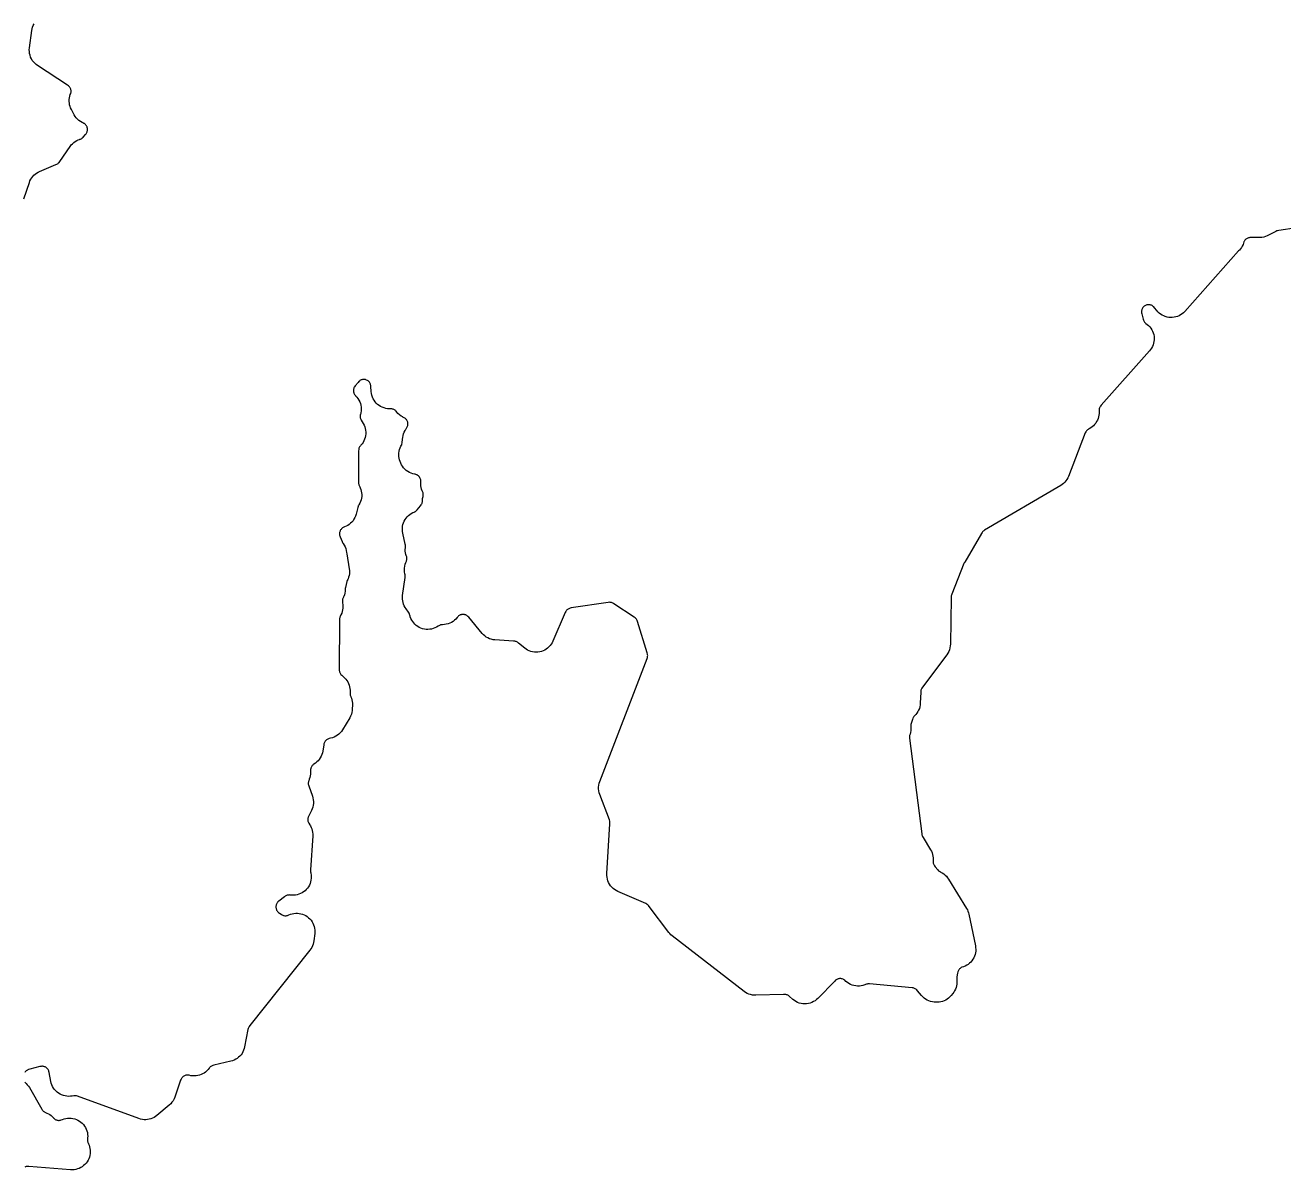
# Model space of a CAD drawing. Header units: metres. Extents: x 0 to 400, y 0 to 202.
# Drawn here: x 263.96 to 308.64, y 95.86 to 136.5 of the extents above; entities that cross this region are included whole.
import ezdxf

# ---------------------------------------------------------------- set-up
doc = ezdxf.new("R2010")
doc.units = ezdxf.units.M

msp = doc.modelspace()

# ---------------------------------------------------------------- linework, layer by layer
for points in [[(263.913, 130.3316), (264.113, 130.9176), (264.135, 130.9746), (264.163, 131.0286), (264.195, 131.0806), (264.233, 131.1286), (264.274, 131.1736), (264.32, 131.2136), (264.369, 131.2496), (264.422, 131.2806), (264.477, 131.3066), (265.054, 131.5476), (265.089, 131.5646), (265.114, 131.5786), (265.132, 131.5926), (265.148, 131.6066), (265.166, 131.6256), (265.19, 131.6576), (265.564, 132.1966), (265.602, 132.2456), (265.644, 132.2916), (265.691, 132.3326), (265.741, 132.3686), (265.794, 132.4006), (265.85, 132.4266), (265.894, 132.4426), (265.908, 132.4476), (265.931, 132.4576), (265.953, 132.4686), (265.972, 132.4806), (265.992, 132.4986), (266.023, 132.5286), (266.1, 132.6146), (266.126, 132.6466), (266.14, 132.6686), (266.153, 132.6916), (266.162, 132.7136), (266.168, 132.7336), (266.172, 132.7586), (266.175, 132.7856), (266.174, 132.8136), (266.172, 132.8366), (266.167, 132.8576), (266.159, 132.8846), (266.15, 132.9056), (266.138, 132.9266), (266.121, 132.9516), (266.108, 132.9666), (266.09, 132.9836), (266.067, 133.0026), (266.05, 133.0136), (266.007, 133.0346), (266, 133.0376), (265.984, 133.0446), (265.927, 133.0766), (265.874, 133.1146), (265.825, 133.1586), (265.78, 133.2066), (265.741, 133.2586), (265.707, 133.3146), (265.605, 133.5036), (265.578, 133.5586), (265.557, 133.6156), (265.542, 133.6746), (265.532, 133.7346), (265.527, 133.7946), (265.529, 133.8556), (265.535, 133.9166), (265.548, 133.9756), (265.566, 134.0336), (265.582, 134.0776), (265.588, 134.0986), (265.592, 134.1256), (265.593, 134.1536), (265.592, 134.1766), (265.589, 134.1996), (265.583, 134.2216), (265.574, 134.2476), (265.562, 134.2726), (265.55, 134.2916), (265.537, 134.3096), (265.518, 134.3296), (265.5, 134.3466), (265.469, 134.3686), (264.404, 135.0646), (264.351, 135.1036), (264.302, 135.1476), (264.258, 135.1966), (264.218, 135.2496), (264.185, 135.3066), (264.157, 135.3666), (264.136, 135.4286), (264.121, 135.4926), (264.113, 135.5586), (264.111, 135.6246), (264.116, 135.6906), (264.196, 136.3046), (264.208, 136.3676), (264.225, 136.4286), (264.249, 136.4886), (264.278, 136.5456)], [(309.087, 129.3066), (308.466, 129.2106), (308.423, 129.2016), (308.399, 129.1946), (308.36, 129.1776), (308.056, 129.0246), (307.995, 128.9986), (307.931, 128.9776), (307.866, 128.9646), (307.8, 128.9576), (307.734, 128.9576), (307.67, 128.9606), (307.474, 128.9606), (307.435, 128.9586), (307.411, 128.9546), (307.386, 128.9486), (307.363, 128.9406), (307.339, 128.9286), (307.316, 128.9146), (307.299, 128.9026), (307.281, 128.8846), (307.262, 128.8636), (307.249, 128.8446), (307.235, 128.8216), (307.226, 128.8016), (307.214, 128.7646), (307.194, 128.7096), (307.168, 128.6556), (307.137, 128.6056), (307.102, 128.5576), (307.063, 128.5126), (307.038, 128.4866), (305.123, 126.3366), (305.079, 126.2916), (305.031, 126.2516), (304.979, 126.2166), (304.924, 126.1856), (304.867, 126.1606), (304.807, 126.1416), (304.746, 126.1286), (304.684, 126.1216), (304.621, 126.1196), (304.558, 126.1246), (304.497, 126.1356), (304.436, 126.1526), (304.378, 126.1746), (304.322, 126.2026), (304.268, 126.2356), (304.219, 126.2746), (304.173, 126.3176), (304.132, 126.3646), (304.049, 126.4686), (304.024, 126.4976), (304.006, 126.5136), (303.986, 126.5296), (303.964, 126.5426), (303.942, 126.5536), (303.92, 126.5616), (303.896, 126.5686), (303.87, 126.5726), (303.846, 126.5746), (303.826, 126.5746), (303.799, 126.5706), (303.774, 126.5656), (303.754, 126.5596), (303.733, 126.5506), (303.709, 126.5366), (303.688, 126.5226), (303.672, 126.5086), (303.654, 126.4896), (303.639, 126.4716), (303.625, 126.4506), (303.613, 126.4266), (303.605, 126.4076), (303.598, 126.3846), (303.593, 126.3586), (303.591, 126.3346), (303.591, 126.3106), (303.593, 126.2876), (303.601, 126.2476), (303.647, 126.0656), (303.659, 126.0246), (303.668, 126.0036), (303.679, 125.9826), (303.694, 125.9606), (303.71, 125.9406), (303.727, 125.9246), (303.747, 125.9086), (303.797, 125.8726), (303.843, 125.8316), (303.885, 125.7866), (303.923, 125.7376), (303.956, 125.6856), (303.984, 125.6306), (304.006, 125.5726), (304.023, 125.5126), (304.034, 125.4516), (304.04, 125.3906), (304.039, 125.3286), (304.032, 125.2666), (304.02, 125.2066), (304.002, 125.1476), (303.978, 125.0906), (303.949, 125.0356), (303.915, 124.9836), (303.876, 124.9356), (302.159, 123.0066), (302.132, 122.9726), (302.12, 122.9546), (302.111, 122.9376), (302.1, 122.9106), (302.093, 122.8846), (302.088, 122.8626), (302.086, 122.8376), (302.086, 122.7906), (302.087, 122.7756), (302.086, 122.7146), (302.08, 122.6536), (302.067, 122.5936), (302.05, 122.5346), (302.026, 122.4776), (301.998, 122.4236), (301.964, 122.3726), (301.926, 122.3246), (301.884, 122.2806), (301.837, 122.2406), (301.787, 122.2046), (301.734, 122.1746), (301.716, 122.1656), (301.692, 122.1506), (301.673, 122.1356), (301.656, 122.1186), (301.639, 122.0996), (301.623, 122.0776), (301.611, 122.0566), (301.595, 122.0216), (300.997, 120.4816), (300.972, 120.4256), (300.941, 120.3716), (300.906, 120.3206), (300.866, 120.2736), (300.822, 120.2306), (300.773, 120.1916), (300.722, 120.1576), (298.023, 118.5706), (297.988, 118.5476), (297.967, 118.5306), (297.95, 118.5126), (297.934, 118.4936), (297.911, 118.4576), (297.315, 117.4356), (297.3, 117.4086), (297.289, 117.3826), (296.857, 116.2966), (296.843, 116.2586), (296.838, 116.2386), (296.835, 116.2176), (296.833, 116.1776), (296.808, 114.5276), (296.803, 114.4606), (296.792, 114.3936), (296.773, 114.3286), (296.748, 114.2656), (296.717, 114.2056), (296.679, 114.1496), (295.814, 112.9936), (295.791, 112.9586), (295.779, 112.9366), (295.77, 112.9126), (295.762, 112.8876), (295.758, 112.8646), (295.754, 112.8216), (295.738, 112.4306), (295.733, 112.3676), (295.721, 112.3056), (295.704, 112.2446), (295.68, 112.1866), (295.651, 112.1306), (295.616, 112.0776), (295.577, 112.0276), (295.533, 111.9826), (295.527, 111.9776), (295.51, 111.9576), (295.495, 111.9366), (295.482, 111.9146), (295.471, 111.8916), (295.458, 111.8526), (295.417, 111.7096), (295.407, 111.6676), (295.404, 111.6416), (295.403, 111.6186), (295.405, 111.5786), (295.407, 111.5166), (295.402, 111.4546), (295.391, 111.3926), (295.375, 111.3326), (295.365, 111.3026), (295.359, 111.2776), (295.356, 111.2516), (295.356, 111.2286), (295.359, 111.1876), (295.789, 107.7936), (295.797, 107.7506), (295.803, 107.7276), (295.815, 107.7006), (295.836, 107.6606), (296.102, 107.2276), (296.132, 107.1736), (296.157, 107.1166), (296.176, 107.0576), (296.189, 106.9966), (296.196, 106.9356), (296.198, 106.8736), (296.195, 106.8326), (296.194, 106.7956), (296.196, 106.7716), (296.2, 106.7456), (296.207, 106.7216), (296.215, 106.6996), (296.226, 106.6776), (296.239, 106.6556), (296.263, 106.6246), (296.361, 106.5096), (296.389, 106.4806), (296.408, 106.4636), (296.43, 106.4486), (296.45, 106.4366), (296.456, 106.4336), (296.514, 106.4046), (296.569, 106.3696), (296.62, 106.3296), (296.667, 106.2836), (296.708, 106.2346), (296.745, 106.1806), (297.38, 105.1466), (297.408, 105.0976), (297.431, 105.0456), (297.449, 104.9926), (297.463, 104.9376), (297.694, 103.8136), (297.703, 103.7526), (297.707, 103.6906), (297.705, 103.6286), (297.696, 103.5666), (297.682, 103.5066), (297.663, 103.4476), (297.637, 103.3906), (297.606, 103.3366), (297.571, 103.2866), (297.53, 103.2386), (297.486, 103.1956), (297.437, 103.1576), (297.385, 103.1236), (297.33, 103.0946), (297.272, 103.0716), (297.216, 103.0526), (297.194, 103.0416), (297.173, 103.0286), (297.152, 103.0136), (297.134, 102.9976), (297.117, 102.9776), (297.102, 102.9576), (297.09, 102.9356), (297.079, 102.9126), (297.072, 102.8906), (297.062, 102.8496), (297.038, 102.7136), (297.033, 102.6716), (297.032, 102.6456), (297.034, 102.6046), (297.038, 102.5716), (297.039, 102.5106), (297.034, 102.4496), (297.023, 102.3896), (297.006, 102.3306), (296.985, 102.2736), (296.958, 102.2196), (296.926, 102.1676), (296.889, 102.1186), (296.829, 102.0466), (296.787, 102.0016), (296.742, 101.9606), (296.692, 101.9236), (296.639, 101.8916), (296.584, 101.8646), (296.526, 101.8436), (296.467, 101.8276), (296.406, 101.8176), (296.345, 101.8136), (296.298, 101.8126), (296.233, 101.8146), (296.168, 101.8236), (296.104, 101.8376), (296.042, 101.8596), (295.983, 101.8866), (295.927, 101.9196), (295.874, 101.9586), (295.826, 102.0026), (295.782, 102.0506), (295.644, 102.2196), (295.616, 102.2506), (295.6, 102.2656), (295.58, 102.2806), (295.557, 102.2936), (295.537, 102.3036), (295.512, 102.3126), (295.486, 102.3186), (295.449, 102.3236), (293.937, 102.4616), (293.897, 102.4636), (293.874, 102.4626), (293.849, 102.4586), (293.824, 102.4516), (293.795, 102.4416), (293.765, 102.4286), (293.704, 102.4086), (293.64, 102.3956), (293.576, 102.3876), (293.511, 102.3866), (293.447, 102.3926), (293.383, 102.4046), (293.321, 102.4226), (293.261, 102.4476), (293.204, 102.4776), (293.15, 102.5136), (293.099, 102.5546), (293.057, 102.5926), (293.034, 102.6106), (293.014, 102.6226), (292.995, 102.6316), (292.969, 102.6406), (292.944, 102.6476), (292.921, 102.6506), (292.898, 102.6516), (292.871, 102.6506), (292.844, 102.6466), (292.823, 102.6416), (292.798, 102.6316), (292.775, 102.6206), (292.755, 102.6086), (292.734, 102.5926), (292.704, 102.5656), (292.101, 101.9496), (292.053, 101.9056), (292.001, 101.8666), (291.946, 101.8336), (291.887, 101.8056), (291.826, 101.7836), (291.764, 101.7676), (291.7, 101.7586), (291.635, 101.7556), (291.57, 101.7596), (291.506, 101.7696), (291.444, 101.7856), (291.383, 101.8076), (291.325, 101.8366), (291.27, 101.8706), (291.218, 101.9096), (291.083, 102.0256), (291.054, 102.0476), (291.034, 102.0596), (291.011, 102.0716), (290.989, 102.0806), (290.968, 102.0866), (290.949, 102.0906), (290.925, 102.0926), (290.884, 102.0936), (289.903, 102.0606), (289.84, 102.0616), (289.776, 102.0696), (289.713, 102.0826), (289.653, 102.1026), (289.594, 102.1286), (289.538, 102.1596), (289.486, 102.1956), (286.93, 104.1726), (286.886, 104.2096), (286.846, 104.2506), (286.809, 104.2946), (286.113, 105.2156), (286.086, 105.2486), (286.068, 105.2656), (286.048, 105.2816), (286.027, 105.2946), (285.99, 105.3136), (285, 105.7486), (284.941, 105.7776), (284.885, 105.8126), (284.834, 105.8536), (284.786, 105.8996), (284.744, 105.9496), (284.707, 106.0036), (284.676, 106.0616), (284.65, 106.1226), (284.631, 106.1856), (284.619, 106.2496), (284.613, 106.3146), (284.613, 106.3806), (284.72, 108.1466), (284.721, 108.1906), (284.718, 108.2166), (284.713, 108.2406), (284.7, 108.2826), (284.359, 109.1866), (284.338, 109.2506), (284.325, 109.3166), (284.318, 109.3836), (284.318, 109.4516), (284.325, 109.5186), (284.339, 109.5846), (284.36, 109.6486), (286.039, 114.0166), (286.052, 114.0546), (286.057, 114.0776), (286.06, 114.1016), (286.061, 114.1266), (286.06, 114.1486), (286.056, 114.1736), (286.046, 114.2126), (285.701, 115.3256), (285.686, 115.3646), (285.675, 115.3886), (285.662, 115.4096), (285.648, 115.4276), (285.629, 115.4476), (285.612, 115.4636), (285.581, 115.4866), (284.861, 115.9606), (284.824, 115.9826), (284.805, 115.9916), (284.778, 116.0006), (284.752, 116.0066), (284.728, 116.0086), (284.7, 116.0096), (284.658, 116.0056), (283.349, 115.8106), (283.308, 115.8026), (283.284, 115.7956), (283.259, 115.7846), (283.238, 115.7726), (283.218, 115.7586), (283.197, 115.7416), (283.179, 115.7226), (283.163, 115.7026), (283.15, 115.6816), (283.132, 115.6446), (282.698, 114.6336), (282.671, 114.5776), (282.638, 114.5236), (282.6, 114.4736), (282.557, 114.4276), (282.51, 114.3856), (282.459, 114.3486), (282.405, 114.3166), (282.348, 114.2896), (282.289, 114.2686), (282.228, 114.2536), (282.166, 114.2446), (282.103, 114.2416), (282.04, 114.2446), (281.978, 114.2536), (281.917, 114.2686), (281.857, 114.2896), (281.8, 114.3166), (281.746, 114.3486), (281.695, 114.3856), (281.474, 114.5656), (281.44, 114.5896), (281.416, 114.6036), (281.389, 114.6156), (281.365, 114.6236), (281.344, 114.6286), (281.302, 114.6326), (280.641, 114.6746), (280.575, 114.6826), (280.511, 114.6966), (280.448, 114.7176), (280.388, 114.7436), (280.331, 114.7766), (280.277, 114.8156), (280.228, 114.8586), (280.183, 114.9076), (279.709, 115.4786), (279.683, 115.5076), (279.665, 115.5236), (279.643, 115.5396), (279.622, 115.5516), (279.602, 115.5616), (279.576, 115.5706), (279.555, 115.5756), (279.532, 115.5796), (279.504, 115.5806), (279.48, 115.5796), (279.457, 115.5766), (279.436, 115.5716), (279.409, 115.5616), (279.39, 115.5536), (279.369, 115.5406), (279.348, 115.5256), (279.33, 115.5096), (279.31, 115.4886), (279.294, 115.4666), (279.251, 115.4176), (279.203, 115.3726), (279.151, 115.3326), (279.096, 115.2976), (279.037, 115.2686), (278.976, 115.2466), (278.912, 115.2296), (278.847, 115.2196), (278.782, 115.2166), (278.765, 115.2166), (278.742, 115.2136), (278.712, 115.2076), (278.69, 115.2006), (278.669, 115.1926), (278.647, 115.1806), (278.619, 115.1606), (278.565, 115.1276), (278.508, 115.0996), (278.449, 115.0776), (278.387, 115.0616), (278.325, 115.0516), (278.261, 115.0476), (278.198, 115.0496), (278.135, 115.0586), (278.073, 115.0736), (278.013, 115.0936), (277.955, 115.1196), (277.9, 115.1516), (277.849, 115.1896), (277.801, 115.2316), (277.758, 115.2776), (277.719, 115.3276), (277.686, 115.3816), (277.658, 115.4386), (277.636, 115.4986), (277.628, 115.5286), (277.623, 115.5446), (277.619, 115.5596), (277.612, 115.5816), (277.604, 115.6026), (277.591, 115.6276), (277.567, 115.6626), (277.483, 115.7776), (277.449, 115.8296), (277.419, 115.8846), (277.395, 115.9426), (277.377, 116.0026), (277.364, 116.0636), (277.358, 116.1256), (277.358, 116.1886), (277.363, 116.2506), (277.452, 116.8896), (277.456, 116.9316), (277.455, 116.9556), (277.451, 116.9856), (277.443, 117.0186), (277.431, 117.0866), (277.425, 117.1556), (277.427, 117.2246), (277.436, 117.2926), (277.453, 117.3596), (277.476, 117.4236), (277.498, 117.4746), (277.505, 117.4976), (277.51, 117.5236), (277.513, 117.5476), (277.513, 117.5726), (277.511, 117.5966), (277.506, 117.6196), (277.499, 117.6446), (277.494, 117.6606), (277.489, 117.6766), (277.48, 117.7026), (277.467, 117.7616), (277.458, 117.8216), (277.456, 117.8816), (277.459, 117.9416), (277.464, 117.9876), (277.464, 118.0146), (277.463, 118.0346), (277.455, 118.0756), (277.368, 118.4666), (277.358, 118.5286), (277.353, 118.5906), (277.355, 118.6536), (277.362, 118.7156), (277.375, 118.7766), (277.395, 118.8356), (277.419, 118.8936), (277.45, 118.9476), (277.485, 118.9996), (277.525, 119.0476), (277.569, 119.0906), (277.618, 119.1306), (277.67, 119.1646), (277.725, 119.1936), (277.778, 119.2156), (277.783, 119.2176), (277.799, 119.2256), (277.821, 119.2396), (277.841, 119.2536), (277.856, 119.2676), (277.883, 119.2976), (277.998, 119.4346), (278.021, 119.4656), (278.035, 119.4886), (278.046, 119.5116), (278.053, 119.5326), (278.06, 119.5576), (278.063, 119.5796), (278.065, 119.6166), (278.072, 119.6946), (278.09, 119.7696), (278.091, 119.7756), (278.096, 119.7986), (278.097, 119.8236), (278.097, 119.8486), (278.094, 119.8726), (278.089, 119.8956), (278.08, 119.9216), (278.061, 119.9656), (278.038, 120.0226), (278.021, 120.0826), (278.01, 120.1436), (278.005, 120.2056), (278.006, 120.2676), (278.008, 120.3016), (278.007, 120.3306), (278.004, 120.3556), (277.999, 120.3776), (277.99, 120.4036), (277.979, 120.4286), (277.968, 120.4476), (277.955, 120.4656), (277.939, 120.4846), (277.921, 120.5006), (277.898, 120.5176), (277.877, 120.5316), (277.856, 120.5416), (277.831, 120.5506), (277.806, 120.5576), (277.788, 120.5606), (277.724, 120.5746), (277.661, 120.5956), (277.601, 120.6216), (277.544, 120.6546), (277.49, 120.6936), (277.441, 120.7376), (277.396, 120.7856), (277.357, 120.8386), (277.323, 120.8946), (277.295, 120.9546), (277.275, 121.0036), (277.254, 121.0626), (277.239, 121.1236), (277.23, 121.1856), (277.227, 121.2476), (277.23, 121.3106), (277.239, 121.3726), (277.254, 121.4336), (277.275, 121.4926), (277.301, 121.5496), (277.321, 121.5876), (277.329, 121.6066), (277.335, 121.6286), (277.344, 121.6696), (277.363, 121.8006), (277.37, 121.8626), (277.38, 121.9266), (277.396, 121.9886), (277.419, 122.0496), (277.447, 122.1076), (277.481, 122.1626), (277.487, 122.1706), (277.516, 122.2146), (277.528, 122.2366), (277.537, 122.2586), (277.544, 122.2816), (277.548, 122.3066), (277.551, 122.3316), (277.55, 122.3596), (277.548, 122.3836), (277.543, 122.4056), (277.535, 122.4316), (277.526, 122.4526), (277.514, 122.4736), (277.498, 122.4966), (277.482, 122.5156), (277.466, 122.5316), (277.444, 122.5486), (277.422, 122.5626), (277.375, 122.5856), (277.366, 122.5896), (277.306, 122.6236), (277.25, 122.6646), (277.198, 122.7106), (277.152, 122.7626), (277.128, 122.7926), (277.109, 122.8126), (277.092, 122.8266), (277.073, 122.8406), (277.049, 122.8536), (277.028, 122.8636), (277.008, 122.8696), (276.982, 122.8756), (276.955, 122.8786), (276.909, 122.8806), (276.896, 122.8806), (276.831, 122.8836), (276.766, 122.8936), (276.703, 122.9096), (276.642, 122.9326), (276.583, 122.9606), (276.528, 122.9956), (276.476, 123.0346), (276.429, 123.0796), (276.386, 123.1286), (276.348, 123.1826), (276.316, 123.2386), (276.29, 123.2986), (276.27, 123.3606), (276.256, 123.4246), (276.249, 123.4896), (276.238, 123.6696), (276.234, 123.7096), (276.228, 123.7356), (276.22, 123.7596), (276.211, 123.7816), (276.199, 123.8026), (276.183, 123.8256), (276.167, 123.8446), (276.15, 123.8606), (276.134, 123.8736), (276.111, 123.8876), (276.084, 123.9006), (276.062, 123.9086), (276.04, 123.9146), (276.013, 123.9186), (275.989, 123.9206), (275.964, 123.9196), (275.937, 123.9156), (275.914, 123.9106), (275.891, 123.9026), (275.869, 123.8916), (275.849, 123.8796), (275.826, 123.8626), (275.807, 123.8456), (275.781, 123.8166), (275.682, 123.6946), (275.658, 123.6636), (275.647, 123.6436), (275.636, 123.6216), (275.627, 123.5956), (275.621, 123.5716), (275.618, 123.5506), (275.617, 123.5256), (275.618, 123.5016), (275.621, 123.4776), (275.627, 123.4526), (275.636, 123.4296), (275.647, 123.4056), (275.658, 123.3856), (275.672, 123.3666), (275.688, 123.3486), (275.691, 123.3456), (275.736, 123.2976), (275.777, 123.2456), (275.812, 123.1896), (275.841, 123.1296), (275.864, 123.0676), (275.88, 123.0036), (275.89, 122.9386), (275.893, 122.8726), (275.889, 122.8056), (275.879, 122.7406), (275.862, 122.6766), (275.861, 122.6756), (275.856, 122.6516), (275.854, 122.6296), (275.853, 122.6026), (275.855, 122.5756), (275.859, 122.5536), (275.866, 122.5306), (275.875, 122.5086), (275.894, 122.4726), (275.963, 122.3536), (275.993, 122.2976), (276.016, 122.2386), (276.034, 122.1776), (276.046, 122.1156), (276.052, 122.0516), (276.051, 121.9886), (276.044, 121.9256), (276.031, 121.8636), (276.012, 121.8026), (275.987, 121.7446), (275.957, 121.6886), (275.921, 121.6366), (275.881, 121.5876), (275.864, 121.5696), (275.845, 121.5456), (275.834, 121.5266), (275.822, 121.5036), (275.812, 121.4766), (275.807, 121.4566), (275.803, 121.4316), (275.801, 121.3876), (275.8, 120.2666), (275.802, 120.2276), (275.806, 120.2016), (275.812, 120.1766), (275.818, 120.1576), (275.829, 120.1346), (275.831, 120.1306), (275.842, 120.1076), (275.857, 120.0776), (275.88, 120.0186), (275.896, 119.9576), (275.907, 119.8956), (275.912, 119.8326), (275.91, 119.7696), (275.903, 119.7066), (275.889, 119.6446), (275.869, 119.5846), (275.844, 119.5276), (275.813, 119.4716), (275.799, 119.4496), (275.789, 119.4306), (275.781, 119.4106), (275.769, 119.3716), (275.708, 119.1336), (275.689, 119.0736), (275.665, 119.0156), (275.635, 118.9606), (275.601, 118.9086), (275.561, 118.8606), (275.517, 118.8156), (275.468, 118.7756), (275.417, 118.7406), (275.362, 118.7106), (275.304, 118.6866), (275.276, 118.6766), (275.255, 118.6656), (275.232, 118.6526), (275.213, 118.6376), (275.195, 118.6206), (275.176, 118.6006), (275.163, 118.5836), (275.15, 118.5606), (275.14, 118.5396), (275.132, 118.5166), (275.125, 118.4906), (275.122, 118.4696), (275.121, 118.4456), (275.122, 118.4206), (275.125, 118.3966), (275.132, 118.3706), (275.145, 118.3326), (275.212, 118.1706), (275.23, 118.1316), (275.243, 118.1096), (275.251, 118.0986), (275.289, 118.0406), (275.321, 117.9796), (275.346, 117.9156), (275.364, 117.8486), (275.375, 117.7806), (275.38, 117.7336), (275.467, 117.2026), (275.475, 117.1416), (275.476, 117.0806), (275.471, 117.0196), (275.461, 116.9586), (275.445, 116.8996), (275.424, 116.8426), (275.415, 116.8246), (275.399, 116.7866), (275.387, 116.7466), (275.336, 116.5366), (275.328, 116.4996), (275.326, 116.4756), (275.326, 116.4746), (275.323, 116.4076), (275.312, 116.3406), (275.295, 116.2756), (275.271, 116.2136), (275.264, 116.2006), (275.26, 116.1916), (275.24, 116.1466), (275.232, 116.1226), (275.228, 116.1046), (275.225, 116.0776), (275.224, 116.0506), (275.225, 116.0306), (275.231, 115.9936), (275.232, 115.9886), (275.234, 115.9776), (275.242, 115.9276), (275.245, 115.8646), (275.242, 115.8026), (275.234, 115.7416), (275.219, 115.6806), (275.199, 115.6216), (275.173, 115.5656), (275.161, 115.5456), (275.143, 115.5086), (275.134, 115.4846), (275.128, 115.4606), (275.124, 115.4366), (275.122, 115.3936), (275.112, 113.6306), (275.114, 113.5876), (275.117, 113.5646), (275.124, 113.5406), (275.133, 113.5156), (275.143, 113.4936), (275.156, 113.4726), (275.173, 113.4506), (275.203, 113.4186), (275.301, 113.3256), (275.343, 113.2816), (275.38, 113.2336), (275.413, 113.1826), (275.441, 113.1286), (275.464, 113.0726), (275.482, 113.0136), (275.494, 112.9546), (275.5, 112.8936), (275.501, 112.8336), (275.497, 112.7906), (275.497, 112.7636), (275.498, 112.7416), (275.503, 112.7156), (275.509, 112.6946), (275.522, 112.6636), (275.523, 112.6606), (275.547, 112.6046), (275.565, 112.5466), (275.577, 112.4876), (275.584, 112.4266), (275.586, 112.3666), (275.582, 112.3056), (275.577, 112.2706), (275.577, 112.2376), (275.572, 112.1696), (275.561, 112.1026), (275.542, 112.0366), (275.516, 111.9736), (275.484, 111.9136), (275.226, 111.4846), (275.189, 111.4296), (275.147, 111.3786), (275.099, 111.3326), (275.047, 111.2906), (274.991, 111.2556), (274.932, 111.2256), (274.87, 111.2016), (274.806, 111.1846), (274.754, 111.1736), (274.729, 111.1656), (274.703, 111.1546), (274.68, 111.1436), (274.662, 111.1316), (274.645, 111.1166), (274.627, 111.0986), (274.611, 111.0796), (274.598, 111.0596), (274.586, 111.0366), (274.577, 111.0146), (274.569, 110.9896), (274.562, 110.9516), (274.528, 110.7276), (274.515, 110.6646), (274.496, 110.6036), (274.471, 110.5446), (274.441, 110.4886), (274.405, 110.4356), (274.364, 110.3866), (274.319, 110.3416), (274.269, 110.3016), (274.216, 110.2656), (274.207, 110.2606), (274.188, 110.2476), (274.171, 110.2326), (274.156, 110.2156), (274.14, 110.1936), (274.126, 110.1716), (274.116, 110.1516), (274.107, 110.1276), (274.1, 110.1026), (274.097, 110.0816), (274.096, 110.0566), (274.098, 109.9986), (274.098, 109.9766), (274.098, 109.9756), (274.095, 109.9126), (274.086, 109.8506), (274.071, 109.7906), (274.05, 109.7316), (274.028, 109.6766), (274.02, 109.6516), (274.016, 109.6286), (274.013, 109.6036), (274.013, 109.5786), (274.015, 109.5536), (274.019, 109.5346), (274.031, 109.4946), (274.16, 109.1286), (274.179, 109.0666), (274.191, 109.0016), (274.197, 108.9366), (274.196, 108.8716), (274.188, 108.8066), (274.174, 108.7436), (274.154, 108.6816), (274.127, 108.6216), (274.03, 108.4276), (274.012, 108.3886), (274.005, 108.3676), (274, 108.3416), (273.996, 108.3126), (273.996, 108.2916), (273.998, 108.2656), (274.002, 108.2416), (274.01, 108.2166), (274.02, 108.1916), (274.03, 108.1716), (274.054, 108.1356), (274.059, 108.1286), (274.061, 108.1246), (274.091, 108.0766), (274.118, 108.0216), (274.139, 107.9646), (274.155, 107.9056), (274.166, 107.8456), (274.171, 107.7846), (274.17, 107.7236), (274.093, 106.5096), (274.092, 106.4666), (274.095, 106.4396), (274.102, 106.4016), (274.106, 106.3806), (274.113, 106.3396), (274.118, 106.2766), (274.116, 106.2136), (274.109, 106.1506), (274.096, 106.0886), (274.076, 106.0286), (274.051, 105.9706), (274.02, 105.9156), (273.984, 105.8636), (273.943, 105.8156), (273.898, 105.7716), (273.849, 105.7316), (273.796, 105.6976), (273.739, 105.6686), (273.681, 105.6446), (273.62, 105.6276), (273.558, 105.6156), (273.495, 105.6096), (273.432, 105.6106), (273.369, 105.6176), (273.359, 105.6186), (273.333, 105.6206), (273.311, 105.6196), (273.285, 105.6166), (273.263, 105.6116), (273.242, 105.6046), (273.216, 105.5926), (273.195, 105.5806), (273.165, 105.5576), (272.967, 105.4006), (272.938, 105.3746), (272.923, 105.3586), (272.907, 105.3376), (272.892, 105.3136), (272.884, 105.2966), (272.875, 105.2726), (272.868, 105.2436), (272.864, 105.2226), (272.863, 105.2006), (272.864, 105.1746), (272.868, 105.1476), (272.873, 105.1236), (272.882, 105.0996), (272.891, 105.0796), (272.904, 105.0586), (272.921, 105.0356), (272.935, 105.0196), (272.953, 105.0036), (272.986, 104.9786), (273.051, 104.9346), (273.086, 104.9136), (273.105, 104.9036), (273.129, 104.8956), (273.151, 104.8896), (273.176, 104.8856), (273.2, 104.8846), (273.225, 104.8856), (273.253, 104.8896), (273.276, 104.8946), (273.296, 104.9016), (273.325, 104.9146), (273.382, 104.9386), (273.442, 104.9566), (273.504, 104.9686), (273.566, 104.9746), (273.628, 104.9746), (273.691, 104.9686), (273.752, 104.9566), (273.812, 104.9396), (273.87, 104.9156), (273.925, 104.8866), (273.978, 104.8526), (274.027, 104.8136), (274.071, 104.7706), (274.112, 104.7226), (274.147, 104.6716), (274.178, 104.6166), (274.203, 104.5596), (274.223, 104.4996), (274.236, 104.4386), (274.244, 104.3766), (274.246, 104.3146), (274.242, 104.2516), (274.211, 103.9876), (274.201, 103.9286), (274.186, 103.8706), (274.165, 103.8136), (274.139, 103.7596), (274.109, 103.7076), (274.073, 103.6586), (271.936, 100.9836), (271.912, 100.9506), (271.898, 100.9276), (271.889, 100.9086), (271.882, 100.8856), (271.871, 100.8436), (271.753, 100.2276), (271.739, 100.1676), (271.719, 100.1086), (271.693, 100.0526), (271.662, 99.9986), (271.626, 99.9486), (271.585, 99.9016), (271.54, 99.8586), (271.491, 99.8206), (271.439, 99.7876), (271.383, 99.7586), (271.326, 99.7366), (271.266, 99.7186), (270.657, 99.5746), (270.621, 99.5646), (270.596, 99.5546), (270.574, 99.5436), (270.554, 99.5306), (270.536, 99.5166), (270.518, 99.4996), (270.503, 99.4816), (270.493, 99.4686), (270.455, 99.4196), (270.413, 99.3756), (270.367, 99.3356), (270.317, 99.2996), (270.264, 99.2686), (270.209, 99.2426), (270.151, 99.2226), (270.092, 99.2076), (270.031, 99.1976), (269.97, 99.1946), (269.909, 99.1966), (269.848, 99.2056), (269.788, 99.2186), (269.781, 99.2206), (269.757, 99.2246), (269.733, 99.2266), (269.708, 99.2266), (269.685, 99.2236), (269.663, 99.2186), (269.638, 99.2106), (269.614, 99.2006), (269.594, 99.1896), (269.573, 99.1746), (269.555, 99.1596), (269.538, 99.1416), (269.521, 99.1206), (269.51, 99.1036), (269.498, 99.0816), (269.482, 99.0426), (269.274, 98.4436), (269.248, 98.3796), (269.214, 98.3176), (269.175, 98.2606), (269.129, 98.2076), (269.079, 98.1606), (268.643, 97.7946), (268.594, 97.7566), (268.541, 97.7246), (268.486, 97.6966), (268.428, 97.6746), (268.369, 97.6586), (268.308, 97.6476), (268.246, 97.6426), (268.185, 97.6436), (268.123, 97.6506), (268.063, 97.6636), (268.004, 97.6816), (265.826, 98.4766), (265.787, 98.4886), (265.763, 98.4936), (265.741, 98.4956), (265.714, 98.4956), (265.687, 98.4936), (265.634, 98.4826), (265.571, 98.4746), (265.507, 98.4716), (265.444, 98.4756), (265.381, 98.4856), (265.319, 98.5016), (265.259, 98.5236), (265.202, 98.5516), (265.147, 98.5846), (265.096, 98.6236), (265.05, 98.6666), (265.007, 98.7146), (264.97, 98.7666), (264.938, 98.8216), (264.911, 98.8796), (264.89, 98.9396), (264.876, 99.0016), (264.817, 99.3196), (264.809, 99.3566), (264.801, 99.3796), (264.791, 99.4016), (264.78, 99.4216), (264.765, 99.4416), (264.749, 99.4606), (264.731, 99.4776), (264.714, 99.4916), (264.695, 99.5036), (264.672, 99.5156), (264.648, 99.5256), (264.625, 99.5326), (264.604, 99.5366), (264.578, 99.5386), (264.556, 99.5386), (264.53, 99.5356), (264.489, 99.5286), (264.124, 99.4386), (264.088, 99.4276), (264.064, 99.4176), (264.043, 99.4066), (264.022, 99.3926), (264, 99.3746), (263.987, 99.3616), (263.969, 99.3406), (263.954, 99.3186)], [(263.947, 98.9736), (263.995, 98.9326), (264.039, 98.8866), (264.078, 98.8376), (264.113, 98.7836), (264.553, 98.0196), (264.573, 97.9876), (264.589, 97.9676), (264.607, 97.9486), (264.625, 97.9326), (264.645, 97.9186), (264.665, 97.9076), (264.681, 97.9006), (264.683, 97.8996), (264.737, 97.8786), (264.79, 97.8526), (264.84, 97.8226), (264.886, 97.7876), (264.93, 97.7486), (264.97, 97.7066), (264.974, 97.7016), (264.995, 97.6816), (265.012, 97.6676), (265.031, 97.6556), (265.056, 97.6426), (265.077, 97.6336), (265.098, 97.6276), (265.124, 97.6226), (265.151, 97.6206), (265.176, 97.6206), (265.195, 97.6226), (265.22, 97.6276), (265.245, 97.6356), (265.287, 97.6526), (265.346, 97.6746), (265.408, 97.6896), (265.471, 97.6996), (265.534, 97.7026), (265.597, 97.6996), (265.66, 97.6906), (265.722, 97.6756), (265.781, 97.6546), (265.839, 97.6276), (265.893, 97.5956), (265.945, 97.5576), (265.992, 97.5156), (266.035, 97.4686), (266.073, 97.4176), (266.106, 97.3636), (266.133, 97.3066), (266.155, 97.2466), (266.171, 97.1856), (266.18, 97.1226), (266.184, 97.0596), (266.181, 96.9966), (266.177, 96.9616), (266.175, 96.9316), (266.175, 96.9086), (266.178, 96.8856), (266.184, 96.8596), (266.191, 96.8366), (266.2, 96.8156), (266.205, 96.8056), (266.207, 96.8016), (266.214, 96.7856), (266.232, 96.7446), (266.251, 96.6856), (266.265, 96.6246), (266.273, 96.5626), (266.275, 96.5006), (266.271, 96.4386), (266.261, 96.3776), (266.245, 96.3176), (266.224, 96.2586), (266.197, 96.2026), (266.164, 96.1496), (266.127, 96.0996), (266.085, 96.0536), (266.039, 96.0116), (265.99, 95.9746), (265.936, 95.9426), (265.88, 95.9156), (265.822, 95.8936), (265.762, 95.8776), (265.7, 95.8676), (265.638, 95.8636), (265.576, 95.8656), (264.093, 95.9826), (264.05, 95.9836), (264.025, 95.9816), (263.999, 95.9766), (263.957, 95.9636)]]:
    msp.add_lwpolyline(points)

doc.saveas('drawing.dxf')
